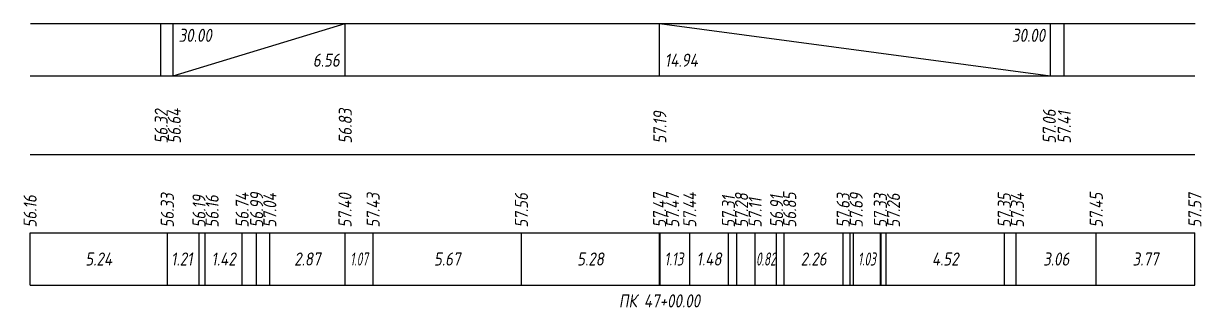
# Model space of a CAD drawing. Extents: x -717 to 1451, y -133302 to 233.
# Drawn here: x -327.6 to -102.5, y -74305.5 to -74251.3 of the extents above; entities that cross this region are included whole.
import ezdxf
from ezdxf.enums import TextEntityAlignment as Align

# ---------------------------------------------------------------- set-up
doc = ezdxf.new("R2010")
doc.units = 0
for name, color, linetype in [('Код_510', 7, 'Continuous'), ('Код_516', 1, 'Continuous'), ('Подписи поперечников', 7, 'Continuous'), ('Таблица', 7, 'Continuous')]:
    doc.layers.add(name, color=color, linetype=linetype)
doc.styles.add('М', font='romand.shx', dxfattribs={"width": 0.8, "oblique": 10, "height": 2.5})

msp = doc.modelspace()

# ---------------------------------------------------------------- linework, layer by layer
at = {"layer": 'Код_510'}
for p, q in [((-326.344, -74301.266), (-326.344, -74291.266)), ((-300.119, -74301.266), (-300.119, -74291.266)), ((-294.064, -74301.266), (-294.064, -74291.266)), ((-292.912, -74301.266), (-292.912, -74291.266)), ((-285.829, -74301.266), (-285.829, -74291.266)), ((-283.052, -74301.266), (-283.052, -74291.266)), ((-280.535, -74301.266), (-280.535, -74291.266)), ((-266.168, -74301.266), (-266.168, -74291.266)), ((-260.796, -74301.266), (-260.796, -74291.266)), ((-232.455, -74301.266), (-232.455, -74291.266)), ((-206.067, -74301.266), (-206.067, -74291.266)), ((-205.931, -74301.266), (-205.931, -74291.266)), ((-200.302, -74301.266), (-200.302, -74291.266)), ((-192.902, -74301.266), (-192.902, -74291.266)), ((-191.274, -74301.266), (-191.274, -74291.266)), ((-187.807, -74301.266), (-187.807, -74291.266)), ((-183.7, -74301.266), (-183.7, -74291.266)), ((-182.28, -74301.266), (-182.28, -74291.266)), ((-170.979, -74301.266), (-170.979, -74291.266)), ((-169.632, -74301.266), (-169.632, -74291.266)), ((-169.029, -74301.266), (-169.029, -74291.266)), ((-163.867, -74301.266), (-163.867, -74291.266)), ((-163.724, -74301.266), (-163.724, -74291.266)), ((-162.769, -74301.266), (-162.769, -74291.266)), ((-140.181, -74301.266), (-140.181, -74291.266)), ((-137.904, -74301.266), (-137.904, -74291.266)), ((-122.615, -74301.266), (-122.615, -74291.266)), ((-103.774, -74301.266), (-103.774, -74291.266))]:
    msp.add_line(p, q, dxfattribs=at)
at = {"layer": 'Код_516'}
for p, q in [((-301.344, -74261.266), (-301.344, -74251.266)), ((-298.975, -74261.266), (-298.975, -74251.266)), ((-298.975, -74261.266), (-266.168, -74251.266)), ((-266.168, -74261.266), (-266.168, -74251.266)), ((-206.067, -74261.266), (-206.067, -74251.266)), ((-206.067, -74251.266), (-131.375, -74261.266)), ((-131.375, -74261.266), (-131.375, -74251.266)), ((-131.375, -74261.266), (-131.375, -74251.266)), ((-128.774, -74261.266), (-128.774, -74251.266))]:
    msp.add_line(p, q, dxfattribs=at)
at = {"layer": 'Таблица'}
for p, q in [((-326.289, -74251.266), (-103.719, -74251.266)), ((-326.344, -74261.266), (-103.774, -74261.266)), ((-326.344, -74276.266), (-103.774, -74276.266)), ((-326.344, -74291.266), (-103.774, -74291.266)), ((-326.344, -74301.266), (-103.774, -74301.266))]:
    msp.add_line(p, q, dxfattribs=at)

# ---------------------------------------------------------------- texts
at = {"layer": 'Код_510', "style": 'М', "oblique": 10, "width": 0.8}
for s, p in [('56.16', (-326.344, -74290.266)), ('56.33', (-300.119, -74290.266)), ('56.19', (-294.064, -74290.266)), ('56.16', (-291.564, -74290.266)), ('56.74', (-285.829, -74290.266)), ('56.99', (-283.052, -74290.266)), ('57.04', (-280.535, -74290.266)), ('57.40', (-266.168, -74290.266)), ('57.43', (-260.796, -74290.266)), ('57.56', (-232.455, -74290.266)), ('57.47', (-206.067, -74290.266)), ('57.47', (-203.567, -74290.266)), ('57.44', (-200.302, -74290.266)), ('57.31', (-192.902, -74290.266)), ('57.28', (-190.402, -74290.266)), ('56.91', (-183.7, -74290.266)), ('56.85', (-181.2, -74290.266)), ('57.63', (-170.979, -74290.266)), ('57.69', (-168.479, -74290.266)), ('57.33', (-163.867, -74290.266)), ('57.26', (-161.367, -74290.266)), ('57.35', (-140.181, -74290.266)), ('57.34', (-137.681, -74290.266)), ('57.45', (-122.615, -74290.266)), ('57.57', (-103.774, -74290.266)), ('57.11', (-187.807, -74290.266))]:
    msp.add_text(s, height=2.5, rotation=90, dxfattribs=at).set_placement(p, align=Align.MIDDLE_LEFT)
at = {"layer": 'Код_510', "style": 'М', "oblique": 10}
for s, width, p in [('5.24', 0.8, (-313.231, -74296.266)), ('1.21', 0.8, (-297.353, -74296.266)), ('1.42', 0.8, (-289.371, -74296.266)), ('2.87', 0.8, (-273.351, -74296.266)), ('1.07', 0.6, (-263.482, -74296.266)), ('5.67', 0.8, (-246.625, -74296.266)), ('5.28', 0.8, (-219.261, -74296.266)), ('1.13', 0.7, (-203.312, -74296.266)), ('1.48', 0.8, (-196.602, -74296.266)), ('0.82', 0.6, (-185.754, -74296.266)), ('2.26', 0.8, (-176.629, -74296.266)), ('1.03', 0.6, (-166.448, -74296.266)), ('4.52', 0.8, (-151.475, -74296.266)), ('3.06', 0.8, (-130.26, -74296.266)), ('3.77', 0.8, (-113.194, -74296.266))]:
    msp.add_text(s, height=2.5, dxfattribs=dict(at, width=width)).set_placement(p, align=Align.MIDDLE_CENTER)
at = {"layer": 'Код_516', "style": 'М', "oblique": 10, "width": 0.8}
msp.add_text('30.00', height=2.5, dxfattribs=at).set_placement((-297.975, -74252.266), align=Align.TOP_LEFT)
msp.add_text('30.00', height=2.5, dxfattribs=at).set_placement((-132.375, -74252.266), align=Align.TOP_RIGHT)
msp.add_text('6.56', height=2.5, dxfattribs=at).set_placement((-267.168, -74260.266), align=Align.BOTTOM_RIGHT)
msp.add_text('14.94', height=2.5, dxfattribs=at).set_placement((-205.067, -74260.266), align=Align.BOTTOM_LEFT)
for s, p in [('56.32', (-301.289, -74274.215)), ('56.64', (-298.789, -74274.215)), ('56.83', (-266.114, -74274.215)), ('57.19', (-206.012, -74274.215)), ('57.06', (-131.586, -74274.215)), ('57.41', (-128.719, -74274.215))]:
    msp.add_text(s, height=2.5, rotation=90, dxfattribs=at).set_placement(p, align=Align.MIDDLE_LEFT)
at = {"layer": 'Подписи поперечников', "style": 'М', "oblique": 10, "width": 0.8}
msp.add_text('ПК 47+00.00', height=2.5, dxfattribs=at).set_placement((-206.067, -74306.266), align=Align.BOTTOM_CENTER)

doc.saveas('drawing.dxf')
